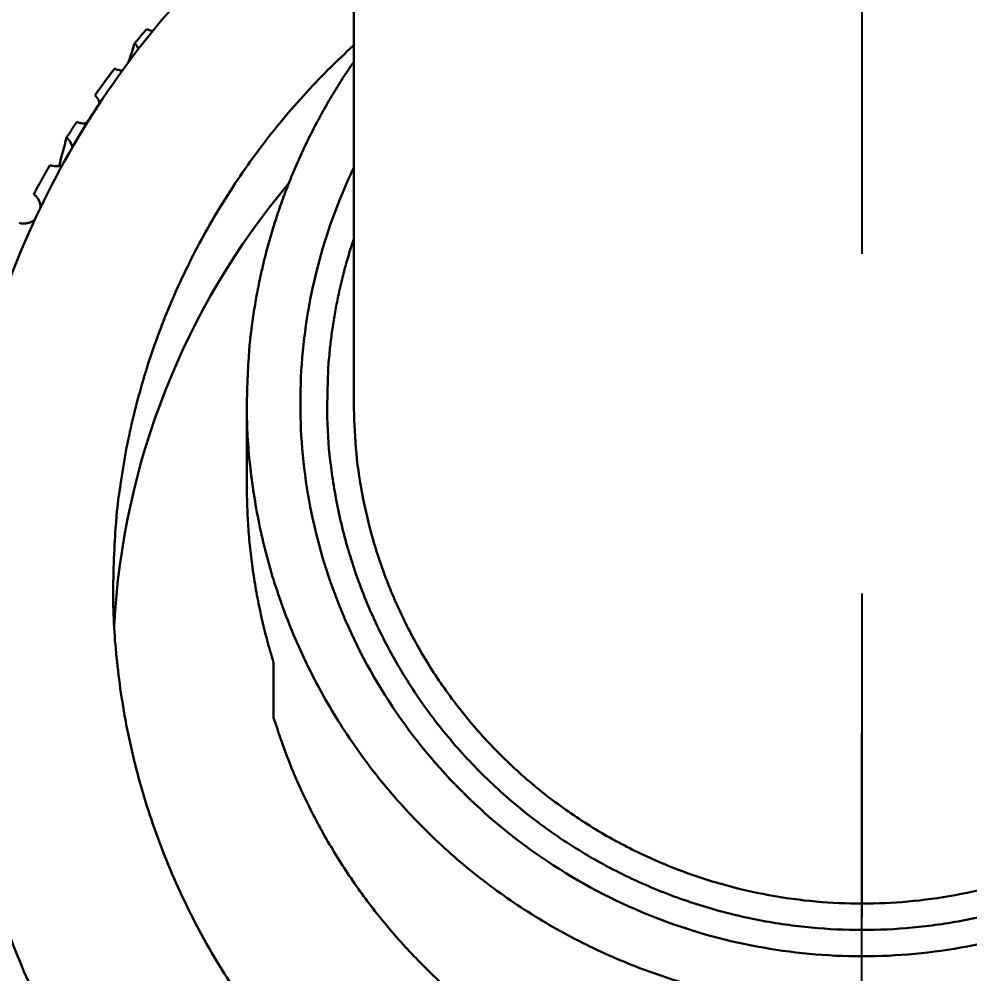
# Model space of a CAD drawing. Header units: millimetres. Extents: x 577 to 7172, y 252 to 2707.
# Drawn here: x 1025.86 to 1043.63, y 2120.51 to 2138.37 of the extents above; entities that cross this region are included whole.
import ezdxf

# ---------------------------------------------------------------- set-up
doc = ezdxf.new("R2010")
doc.units = ezdxf.units.MM
doc.header["$MEASUREMENT"] = 0
doc.linetypes.add('CENTER', pattern=[50.8, 31.75, -6.35, 6.35, -6.35])
doc.layers.add('외형선(ISO)', color=7, linetype='Continuous', lineweight=30)
doc.layers.add('치수(ISO)', color=7, linetype='Continuous', lineweight=25)
doc.layers.add('중심선(ISO)', color=1, linetype='CENTER', lineweight=25, true_color=0xff0000)
doc.styles.add('굴림', font='')
doc.styles.get('굴림').set_extended_font_data('援대┝')
doc.dimstyles.new('기본값 (ISO)', dxfattribs={"dimscale": 10, "dimtxt": 3, "dimasz": 2.5, "dimexe": 3.175, "dimexo": 0, "dimgap": 0.762, "dimtad": 1, "dimtoh": 1, "dimdec": 0, "dimzin": 1, "dimdsep": 46, "dimtxsty": '굴림', "dimcen": 0.5, "dimazin": 0, "dimtfac": 1, "dimtdec": 4, "dimtix": 1, "dimtmove": 1, "dimatfit": 3, "dimfxl": 1, "dimtolj": 1, "dimtzin": 1, "dimarcsym": 0})

# ---------------------------------------------------------------- blocks, each defined once
blk = doc.blocks.new('*D22')
at = {"layer": 'Defpoints', "color": 0}
for p in [(1111.205, 2147.566), (972.024, 2092.463)]:
    blk.add_point(p, dxfattribs=at)
at = {"layer": '치수(ISO)', "color": 0, "lineweight": -2}
for p, q in [((1041.614, 2115.015), (1041.614, 2125.015)), ((1036.614, 2120.015), (1046.614, 2120.015)), ((902.29, 2064.855), (948.779, 2083.261)), ((877.29, 2064.855), (902.29, 2064.855))]:
    blk.add_line(p, q, dxfattribs=at)
at = {"layer": '치수(ISO)', "color": 0}
blk.add_solid([(950.313, 2079.387), (947.245, 2087.135), (972.024, 2092.463)], dxfattribs=at)
at = {"layer": '치수(ISO)', "color": 0, "insert": (833.241, 2064.855), "char_height": 30, "attachment_point": 5, "style": '굴림'}
blk.add_mtext('\\A1;150', dxfattribs=at)
blk = doc.blocks.new('*D32')
at = {"layer": 'Defpoints', "color": 0}
for p in [(899.259, 2588.117), (619.259, 2120.015), (1041.614, 2120.015)]:
    blk.add_point(p, dxfattribs=at)
at = {"layer": '치수(ISO)', "color": 0, "lineweight": -2}
for p, q in [((899.259, 2588.117), (587.509, 2588.117)), ((619.259, 2563.117), (619.259, 2145.015)), ((1041.614, 2120.015), (587.509, 2120.015))]:
    blk.add_line(p, q, dxfattribs=at)
at = {"layer": '치수(ISO)', "color": 0}
for points in [[(623.425, 2563.117), (615.092, 2563.117), (619.259, 2588.117)], [(615.092, 2145.015), (623.425, 2145.015), (619.259, 2120.015)]]:
    blk.add_solid(points, dxfattribs=at)
at = {"layer": '치수(ISO)', "color": 0, "insert": (596.639, 2354.066), "char_height": 30, "attachment_point": 5, "rotation": 90, "style": '굴림'}
blk.add_mtext('\\A1;468', dxfattribs=at)

msp = doc.modelspace()

# ---------------------------------------------------------------- linework, layer by layer
at = {"layer": '외형선(ISO)'}
for p, q in [((1032.114, 2136.297), (1032.114, 2187.299)), ((1032.114, 2136.297), (1032.114, 2131.185)), ((1030.114, 2129.639), (1030.114, 2131.185)), ((1031.614, 2131.185), (1031.614, 2131.099)), ((1030.614, 2126.335), (1030.614, 2125.303))]:
    msp.add_line(p, q, dxfattribs=at)
msp.add_arc((1041.614, 2126.287), 14, 139.9452, 176.987, dxfattribs=at)
for points, knots in [([(966.614, 2122.455), (966.614, 2130.417), (967.955, 2138.48), (973.071, 2153.461), (976.875, 2160.58), (986.442, 2173.121), (992.324, 2178.701), (1005.413, 2187.648), (1012.785, 2191.124), (1024.235, 2194.446), (1028.154, 2195.251), (1032.114, 2195.75)], [0, 0, 0, 0, 2.423777, 2.423777, 4.811997, 4.811997, 7.200392, 7.200392, 9.591002, 9.591002, 10.780982, 10.780982, 10.780982, 10.780982]), ([(1024.614, 2127.662), (1024.614, 2129.452), (1024.913, 2131.265), (1026.058, 2134.653), (1026.919, 2136.27), (1029.081, 2139.122), (1030.412, 2140.39), (1031.967, 2141.457), (1032.04, 2141.507), (1032.114, 2141.556)], [0, 0, 0, 0, 0.544657, 0.544657, 1.086547, 1.086547, 1.627993, 1.627993, 1.654717, 1.654717, 1.654717, 1.654717]), ([(1028.351, 2138.143), (1028.346, 2138.143), (1028.342, 2138.144), (1028.304, 2138.153), (1028.272, 2138.166), (1028.244, 2138.184)], [-0.01157927, -0.01157927, -0.01157927, -0.01157927, -0.01020977, -0.01020977, -0.000001, -0.000001, -0.000001, -0.000001]), ([(1028.018, 2137.915), (1028.032, 2137.9), (1028.044, 2137.885), (1028.065, 2137.851), (1028.074, 2137.833), (1028.082, 2137.812), (1028.083, 2137.809), (1028.084, 2137.805)], [-0.07134792, -0.07134792, -0.07134792, -0.07134792, -0.06529625, -0.06529625, -0.05935528, -0.05935528, -0.05832264, -0.05832264, -0.05832264, -0.05832264]), ([(1027.785, 2137.406), (1027.761, 2137.406), (1027.738, 2137.41), (1027.69, 2137.422), (1027.666, 2137.432), (1027.644, 2137.444)], [-0.01478306, -0.01478306, -0.01478306, -0.01478306, -0.00765908, -0.00765908, -0.000001, -0.000001, -0.000001, -0.000001]), ([(1027.273, 2136.941), (1027.289, 2136.927), (1027.302, 2136.911), (1027.327, 2136.878), (1027.337, 2136.86), (1027.352, 2136.826), (1027.357, 2136.81), (1027.361, 2136.793)], [-0.0736021, -0.0736021, -0.0736021, -0.0736021, -0.06730425, -0.06730425, -0.06109011, -0.06109011, -0.05593683, -0.05593683, -0.05593683, -0.05593683]), ([(1027.061, 2136.417), (1027.039, 2136.417), (1027.017, 2136.42), (1026.974, 2136.429), (1026.954, 2136.436), (1026.934, 2136.445)], [-0.01310589, -0.01310589, -0.01310589, -0.01310589, -0.00654089, -0.00654089, -0.000001, -0.000001, -0.000001, -0.000001]), ([(1027.125, 2136.424), (1027.125, 2136.424), (1027.125, 2136.424), (1027.104, 2136.419), (1027.082, 2136.417), (1027.061, 2136.417)], [-0.006442517, -0.006442517, -0.006442517, -0.006442517, -0.006437026, -0.006437026, -0.00000628, -0.00000628, -0.00000628, -0.00000628]), ([(1026.744, 2136.151), (1026.761, 2136.137), (1026.776, 2136.122), (1026.802, 2136.089), (1026.813, 2136.071), (1026.836, 2136.025), (1026.845, 2135.996), (1026.849, 2135.966)], [-0.07510585, -0.07510585, -0.07510585, -0.07510585, -0.06869929, -0.06869929, -0.06234162, -0.06234162, -0.05308994, -0.05308994, -0.05308994, -0.05308994]), ([(1026.546, 2135.615), (1026.527, 2135.615), (1026.508, 2135.617), (1026.47, 2135.625), (1026.451, 2135.63), (1026.433, 2135.637)], [-0.01158338, -0.01158338, -0.01158338, -0.01158338, -0.0057924, -0.0057924, -0.000001, -0.000001, -0.000001, -0.000001]), ([(1026.665, 2135.64), (1026.649, 2135.633), (1026.631, 2135.627), (1026.592, 2135.618), (1026.569, 2135.615), (1026.546, 2135.615)], [-0.01223265, -0.01223265, -0.01223265, -0.01223265, -0.00683962, -0.00683962, -0.000001, -0.000001, -0.000001, -0.000001]), ([(1031.114, 2131.185), (1031.114, 2132.485), (1031.407, 2134.002), (1032.02, 2135.395), (1032.114, 2135.591)], [32.985889, 32.985889, 32.985889, 32.985889, 36.943867, 37.605778, 37.605778, 37.605778, 37.605778]), ([(1026.129, 2135.092), (1026.148, 2135.079), (1026.165, 2135.064), (1026.196, 2135.029), (1026.209, 2135.011), (1026.239, 2134.956), (1026.25, 2134.918), (1026.255, 2134.867), (1026.255, 2134.856), (1026.255, 2134.845)], [-0.07737495, -0.07737495, -0.07737495, -0.07737495, -0.07041779, -0.07041779, -0.06348051, -0.06348051, -0.0515058, -0.0515058, -0.04805739, -0.04805739, -0.04805739, -0.04805739]), ([(1026.149, 2134.619), (1026.132, 2134.605), (1026.114, 2134.592), (1026.071, 2134.569), (1026.046, 2134.559), (1025.997, 2134.547), (1025.972, 2134.544), (1025.948, 2134.544)], [-0.02201355, -0.02201355, -0.02201355, -0.02201355, -0.01534427, -0.01534427, -0.00738579, -0.00738579, -0.00000643, -0.00000643, -0.00000643, -0.00000643]), ([(1025.948, 2134.544), (1025.932, 2134.544), (1025.917, 2134.545), (1025.886, 2134.55), (1025.871, 2134.554), (1025.856, 2134.558)], [-0.009331429, -0.009331429, -0.009331429, -0.009331429, -0.004666314, -0.004666314, -0.000001, -0.000001, -0.000001, -0.000001]), ([(1052.114, 2131.185), (1052.115, 2129.886), (1051.59, 2127.178), (1049.249, 2123.665), (1045.682, 2121.357), (1041.614, 2120.594), (1037.546, 2121.357), (1033.98, 2123.665), (1031.638, 2127.178), (1031.114, 2129.886), (1031.114, 2131.185)], [0, 0, 0, 0, 3.957978, 8.246472, 12.534967, 16.492945, 20.450923, 24.739417, 29.027912, 32.985889, 32.985889, 32.985889, 32.985889])]:
    msp.add_open_spline(points, degree=3, knots=knots, dxfattribs=at)
for points, weights in [([(1028.244, 2138.184), (1028.129, 2138.05), (1028.018, 2137.915)], [0.855065660175, 0.85542982658, 0.855881687118]), ([(1027.644, 2137.444), (1027.454, 2137.196), (1027.273, 2136.941)], [0.85769139571, 0.858770747422, 0.860131635789]), ([(1026.934, 2136.445), (1026.838, 2136.299), (1026.744, 2136.151)], [0.863015053778, 0.863935006894, 0.864944406625]), ([(1026.433, 2135.637), (1026.276, 2135.367), (1026.129, 2135.092)], [0.868680343089, 0.870772868985, 0.873154856002]), ([(1030.114, 2129.639), (1030.114, 2127.95), (1030.614, 2126.335)], [1, 0.941843684018, 0.90678218124])]:
    msp.add_rational_spline(points, weights, degree=2, dxfattribs=at)
for points in [[(1028.261, 2138.174), (1028.255, 2138.177), (1028.249, 2138.18), (1028.244, 2138.184)], [(1028.018, 2137.915), (1027.98, 2137.799), (1027.941, 2137.683), (1027.903, 2137.566)], [(1026.744, 2136.151), (1026.697, 2135.975), (1026.65, 2135.798), (1026.604, 2135.621)]]:
    msp.add_open_spline(points, degree=3, dxfattribs=at)
for points, weights, knots in [([(1032.114, 2137.879), (1027.614, 2133.783), (1027.614, 2127.748), (1027.614, 2113.957), (1041.614, 2113.957), (1055.614, 2113.957), (1055.614, 2127.748), (1055.614, 2133.783), (1051.114, 2137.879)], [0.853887696369, 0.846556395002, 1, 0.707106781187, 1, 0.707106781187, 1, 0.846554156546, 0.853887910303], [5.460262, 5.460262, 5.460262, 6.283185, 6.283185, 7.853982, 7.853982, 9.424778, 9.424778, 10.247713, 10.247713, 10.247713]), ([(1032.114, 2137.57), (1030.114, 2134.682), (1030.114, 2131.185), (1030.114, 2119.857), (1041.614, 2119.857), (1053.114, 2119.857), (1053.114, 2131.185), (1053.114, 2134.682), (1051.114, 2137.57)], [0.861038107518, 0.886660963986, 1, 0.707106781187, 1, 0.707106781187, 1, 0.886657382319, 0.861036488171], [2.533752, 2.533752, 2.533752, 3.141593, 3.141593, 4.712389, 4.712389, 6.283185, 6.283185, 6.891046, 6.891046, 6.891046]), ([(1032.114, 2134.261), (1031.614, 2132.763), (1031.614, 2131.185), (1031.614, 2121.334), (1041.614, 2121.334), (1051.614, 2121.334), (1051.614, 2131.185), (1051.614, 2132.763), (1051.114, 2134.261)], [0.902016260034, 0.937798407726, 1, 0.707106781187, 1, 0.707106781187, 1, 0.937798407725, 0.902016260033], [5.949596, 5.949596, 5.949596, 6.283185, 6.283185, 7.853982, 7.853982, 9.424778, 9.424778, 9.758367, 9.758367, 9.758367]), ([(1032.114, 2131.185), (1032.114, 2121.827), (1041.614, 2121.827), (1051.114, 2121.827), (1051.114, 2131.185)], [1, 0.707106781187, 1, 0.707106781187, 1], [3.141593, 3.141593, 3.141593, 4.712389, 4.712389, 6.283185, 6.283185, 6.283185]), ([(1024.614, 2127.061), (1024.614, 2110.314), (1041.614, 2110.314), (1058.614, 2110.314), (1058.614, 2127.061)], [1, 0.707106781187, 1, 0.707106781187, 1], [0, 0, 0, 1.570796, 1.570796, 3.141593, 3.141593, 3.141593]), ([(1024.116, 2125.428), (1024.114, 2125.299), (1024.114, 2125.17), (1024.114, 2107.931), (1041.614, 2107.931), (1059.114, 2107.931), (1059.114, 2125.17), (1059.114, 2125.299), (1059.112, 2125.428)], [0.993890013821, 0.996912459533, 1, 0.707106781187, 1, 0.707106781187, 1, 0.996912459531, 0.993890013818], [3.125034, 3.125034, 3.125034, 3.141593, 3.141593, 4.712389, 4.712389, 6.283185, 6.283185, 6.299744, 6.299744, 6.299744]), ([(1030.614, 2125.303), (1033.098, 2117.279), (1041.614, 2117.279), (1050.13, 2117.279), (1052.614, 2125.303)], [0.906782181242, 0.765263097167, 1, 0.765263097167, 0.906782181242], [3.453487, 3.453487, 3.453487, 4.712389, 4.712389, 5.971291, 5.971291, 5.971291]), ([(1024.114, 2124.311), (1024.114, 2107.071), (1041.614, 2107.071), (1059.114, 2107.071), (1059.114, 2124.311)], [1, 0.707106781187, 1, 0.707106781187, 1], [3.141593, 3.141593, 3.141593, 4.712389, 4.712389, 6.283185, 6.283185, 6.283185])]:
    msp.add_rational_spline(points, weights, degree=2, knots=knots, dxfattribs=at)
at = {"layer": '중심선(ISO)'}
msp.add_line((1041.614, 2470.528), (1041.614, 2121.568), dxfattribs=at)

# ---------------------------------------------------------------- dimensions: what is measured, and where the dimension line sits
at = {"layer": '치수(ISO)'}
dim = msp.add_linear_dim(base=(619.259, 2120.015), p1=(899.259, 2588.117), p2=(1041.614, 2120.015), angle=90, dimstyle='기본값 (ISO)', dxfattribs=at)
dim.commit()
dim.dimension.update_dxf_attribs({"geometry": '*D32', "text_midpoint": (596.639, 2354.066)})
dim = msp.add_diameter_dim_2p(p1=(1111.205, 2147.566), p2=(972.024, 2092.463), text='150', dimstyle='기본값 (ISO)', override={"dimtad": 0, "dimtofl": 0}, dxfattribs=at)
dim.commit()
dim.dimension.update_dxf_attribs({"geometry": '*D22', "text_midpoint": (902.29, 2064.855), "dimtype": 163})

doc.saveas('drawing.dxf')
